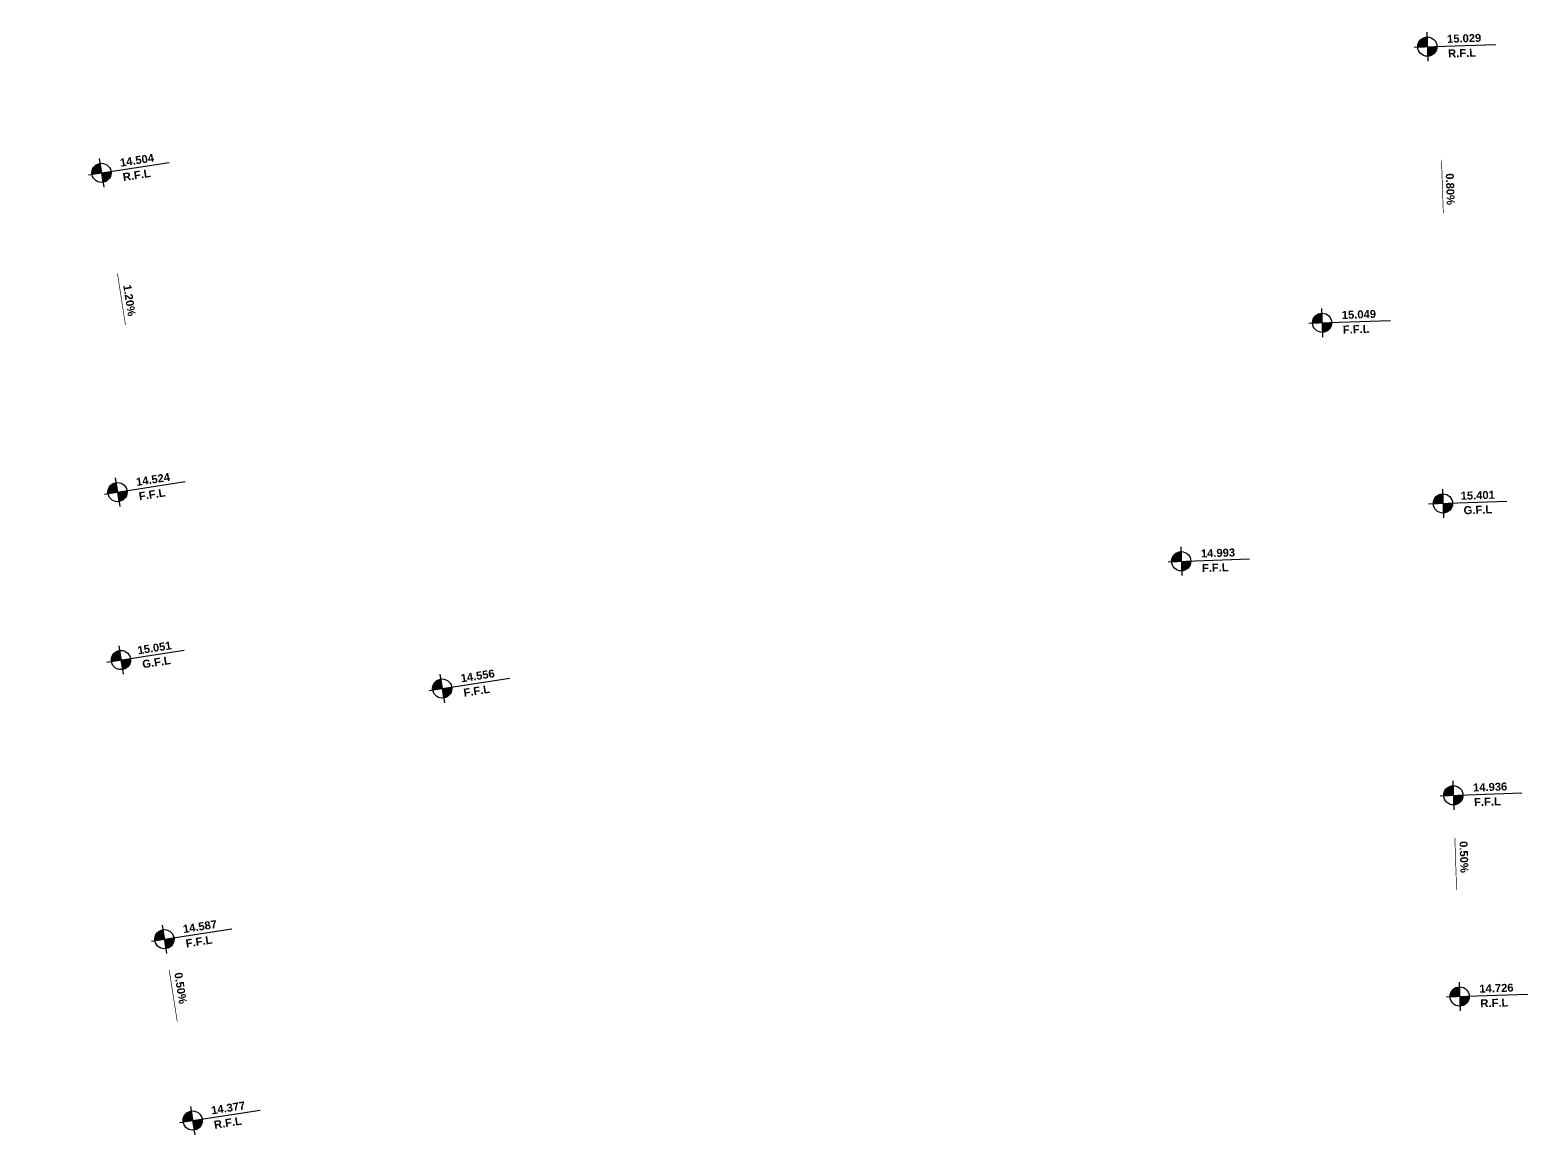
# Model space of a CAD drawing. Extents: x 406735 to 407516, y 2905844 to 2906372.
# Drawn here: x 407153.35 to 407200.19, y 2906337.68 to 2906372.28 of the extents above; entities that cross this region are included whole.
import ezdxf
from ezdxf.enums import TextEntityAlignment as Align

# ---------------------------------------------------------------- set-up
doc = ezdxf.new("R2010")
doc.units = 0
doc.layers.add('L-ANNO-TEXT', color=50, linetype='Continuous')
doc.styles.add('DIM-2_$0$DIM&GRADING 44$0$EN-SB', font='swissb.ttf')
pattern_1 = [(270, (1.740982, 29.860573), (0.01875, -2e-18), [])]
pattern_2 = [(270, (0.700978, 19.925416), (0.01875, -2e-18), [])]
pattern_3 = [(270, (2e-11, 5.891205), (0.01875, -2e-18), [])]
pattern_4 = [(270, (6e-11, 0.155495), (0.01875, -2e-18), [])]
pattern_5 = [(270, (0, 14.721613), (0.01875, -2e-18), [])]
pattern_6 = [(270, (9.780362, 12.299384), (0.01875, -2e-18), [])]
pattern_7 = [(270, (-5e-12, 30.261749), (0.01875, -2e-18), [])]
pattern_8 = [(270, (-3.579874, 21.749622), (0.01875, -2e-18), [])]
pattern_9 = [(270, (0.016092, 6.849622), (0.01875, -2e-18), [])]
pattern_10 = [(270, (-0.001665, 0.55916), (0.01875, -2e-18), [])]
pattern_11 = [(270, (0, 15.979406), (0.01875, -2e-18), [])]
pattern_12 = [(270, (-8.233908, 14.44981), (0.01875, -2e-18), [])]

# ---------------------------------------------------------------- blocks, each defined once
blk = doc.blocks.new('*U47')
h = blk.add_hatch()
h.set_pattern_fill('ANSI31', color=256, scale=0.15, angle=225, style=0)
h.set_pattern_definition(pattern_1)
edge = h.paths.add_edge_path()
edge.add_line((1.441, 29.861), (1.741, 29.861))
edge.add_line((1.741, 29.861), (1.741, 30.161))
edge.add_ellipse((1.741, 29.861), major_axis=(-0.212, -0.212), ratio=1, start_angle=225, end_angle=315)
h = blk.add_hatch()
h.set_pattern_fill('ANSI31', color=256, scale=0.15, angle=225, style=0)
h.set_pattern_definition(pattern_1)
edge = h.paths.add_edge_path()
edge.add_ellipse((1.741, 29.861), major_axis=(-0.212, -0.212), ratio=1, start_angle=45, end_angle=135)
edge.add_line((2.041, 29.861), (1.741, 29.861))
edge.add_line((1.741, 29.861), (1.741, 29.561))
h = blk.add_hatch()
h.set_pattern_fill('ANSI31', color=256, scale=0.15, angle=225, style=0)
h.set_pattern_definition(pattern_2)
edge = h.paths.add_edge_path()
edge.add_line((0.401, 19.925), (0.701, 19.925))
edge.add_line((0.701, 19.925), (0.701, 20.225))
edge.add_ellipse((0.701, 19.925), major_axis=(-0.212, -0.212), ratio=1, start_angle=225, end_angle=315)
h = blk.add_hatch()
h.set_pattern_fill('ANSI31', color=256, scale=0.15, angle=225, style=0)
h.set_pattern_definition(pattern_2)
edge = h.paths.add_edge_path()
edge.add_ellipse((0.701, 19.925), major_axis=(-0.212, -0.212), ratio=1, start_angle=45, end_angle=135)
edge.add_line((1.001, 19.925), (0.701, 19.925))
edge.add_line((0.701, 19.925), (0.701, 19.625))
h = blk.add_hatch()
h.set_pattern_fill('ANSI31', color=256, scale=0.15, angle=225, style=0)
h.set_pattern_definition(pattern_5)
edge = h.paths.add_edge_path()
edge.add_line((-0.3, 14.722), (0, 14.722))
edge.add_line((0, 14.722), (0, 15.022))
edge.add_ellipse((0, 14.722), major_axis=(-0.212, -0.212), ratio=1, start_angle=225, end_angle=315)
h = blk.add_hatch()
h.set_pattern_fill('ANSI31', color=256, scale=0.15, angle=225, style=0)
h.set_pattern_definition(pattern_5)
edge = h.paths.add_edge_path()
edge.add_ellipse((0, 14.722), major_axis=(-0.212, -0.212), ratio=1, start_angle=45, end_angle=135)
edge.add_line((0.3, 14.722), (0, 14.722))
edge.add_line((0, 14.722), (0, 14.422))
h = blk.add_hatch()
h.set_pattern_fill('ANSI31', color=256, scale=0.15, angle=225, style=0)
h.set_pattern_definition(pattern_6)
edge = h.paths.add_edge_path()
edge.add_line((9.48, 12.299), (9.78, 12.299))
edge.add_line((9.78, 12.299), (9.78, 12.599))
edge.add_ellipse((9.78, 12.299), major_axis=(-0.212, -0.212), ratio=1, start_angle=225, end_angle=315)
h = blk.add_hatch()
h.set_pattern_fill('ANSI31', color=256, scale=0.15, angle=225, style=0)
h.set_pattern_definition(pattern_6)
edge = h.paths.add_edge_path()
edge.add_ellipse((9.78, 12.299), major_axis=(-0.212, -0.212), ratio=1, start_angle=45, end_angle=135)
edge.add_line((10.08, 12.299), (9.78, 12.299))
edge.add_line((9.78, 12.299), (9.78, 11.999))
h = blk.add_hatch()
h.set_pattern_fill('ANSI31', color=256, scale=0.15, angle=225, style=0)
h.set_pattern_definition(pattern_3)
edge = h.paths.add_edge_path()
edge.add_line((-0.3, 5.891), (0, 5.891))
edge.add_line((0, 5.891), (0, 6.191))
edge.add_ellipse((0, 5.891), major_axis=(-0.212, -0.212), ratio=1, start_angle=225, end_angle=315)
h = blk.add_hatch()
h.set_pattern_fill('ANSI31', color=256, scale=0.15, angle=225, style=0)
h.set_pattern_definition(pattern_3)
edge = h.paths.add_edge_path()
edge.add_ellipse((0, 5.891), major_axis=(-0.212, -0.212), ratio=1, start_angle=45, end_angle=135)
edge.add_line((0.3, 5.891), (0, 5.891))
edge.add_line((0, 5.891), (0, 5.591))
h = blk.add_hatch()
h.set_pattern_fill('ANSI31', color=256, scale=0.15, angle=225, style=0)
h.set_pattern_definition(pattern_4)
edge = h.paths.add_edge_path()
edge.add_line((-0.3, 0.155), (0, 0.155))
edge.add_line((0, 0.155), (0, 0.455))
edge.add_ellipse((0, 0.155), major_axis=(-0.212, -0.212), ratio=1, start_angle=225, end_angle=315)
h = blk.add_hatch()
h.set_pattern_fill('ANSI31', color=256, scale=0.15, angle=225, style=0)
h.set_pattern_definition(pattern_4)
edge = h.paths.add_edge_path()
edge.add_ellipse((0, 0.155), major_axis=(-0.212, -0.212), ratio=1, start_angle=45, end_angle=135)
edge.add_line((0.3, 0.155), (0, 0.155))
edge.add_line((0, 0.155), (0, -0.145))
for p, q in [((1.741, 30.311, 0), (1.741, 29.411, 0)), ((1.328, 29.861, 0), (3.876, 29.861, 0)), ((0.701, 20.375, 0), (0.701, 19.475, 0)), ((0.288, 19.925, 0), (2.836, 19.925, 0)), ((0, 15.172, 0), (0, 14.272, 0)), ((-0.45, 14.722, 0), (1.995, 14.722, 0)), ((9.78, 12.749, 0), (9.78, 11.849, 0)), ((9.368, 12.299, 0), (11.915, 12.299, 0)), ((0, 6.341, 0), (0, 5.441, 0)), ((-0.413, 5.891, 0), (2.135, 5.891, 0)), ((0, 0.605, 0), (0, -0.295, 0)), ((-0.413, 0.155, 0), (2.135, 0.155, 0))]:
    blk.add_line(p, q)
at = {"elevation": 0}
for points in [[(1.75, 25.054, 0.02, 0.02, 0), (1.75, 26.341, 0.1, 0, 0), (1.75, 26.725, 0, 0, 0)], [(0, 4.914, 0.02, 0.02, 0), (0, 3.626, 0.1, 0, 0), (0, 3.242, 0, 0, 0)]]:
    blk.add_lwpolyline(points, format="xyseb", dxfattribs=at)
for centre in [(1.741, 29.861, 0), (0.701, 19.925, 0), (0, 14.722, 0), (9.78, 12.299, 0), (0, 5.891, 0), (0, 0.155, 0)]:
    blk.add_circle(centre, 0.3)
at = {"layer": 'L-ANNO-TEXT', "char_height": 0.25, "attachment_point": 1, "style": 'DIM-2_$0$DIM&GRADING 44$0$EN-SB'}
for s, insert in [('R.F.L', (2.38, 29.75)), ('F.F.L', (1.34, 19.814)), ('G.F.L', (0.639, 14.611)), ('F.F.L', (10.419, 12.188)), ('F.F.L', (0.639, 5.78)), ('R.F.L', (0.639, 0.044))]:
    blk.add_mtext_dynamic_manual_height_columns(s, width=0.67373, gutter_width=12.5, heights=[0], dxfattribs=dict(at, insert=insert))
at = {"layer": 'L-ANNO-TEXT', "style": 'DIM-2_$0$DIM&GRADING 44$0$EN-SB'}
for tag, p in [('L7', (2.363, 29.958, 0)), ('L6', (1.323, 20.022, 0)), ('SIDE-L', (10.403, 12.396, 0)), ('L2', (0.622, 5.988, 0)), ('L1', (0.622, 0.253, 0))]:
    blk.add_attdef(tag, p, '', height=0.25, rotation=360, dxfattribs=at)
for tag, p in [('L5', (1.869, 25.294, 0)), ('L3', (0.142, 3.808, 0))]:
    blk.add_attdef(tag, text='', height=0.25, rotation=270, dxfattribs=at).set_placement(p, align=Align.RIGHT)
at = {"layer": 'L-ANNO-TEXT', "style": 'DIM-2_$0$DIM&GRADING 44$0$EN-SB', "flags": 8}
blk.add_attdef('L4', (0.561, 14.814, 0), '', height=0.25, rotation=0, dxfattribs=at)
blk = doc.blocks.new('*U46')
h = blk.add_hatch()
h.set_pattern_fill('ANSI31', color=256, scale=0.15, angle=225, style=0)
h.set_pattern_definition(pattern_7)
edge = h.paths.add_edge_path()
edge.add_line((-0.3, 30.262), (0, 30.262))
edge.add_line((0, 30.262), (0, 30.562))
edge.add_ellipse((0, 30.262), major_axis=(-0.212, -0.212), ratio=1, start_angle=225, end_angle=315)
h = blk.add_hatch()
h.set_pattern_fill('ANSI31', color=256, scale=0.15, angle=225, style=0)
h.set_pattern_definition(pattern_7)
edge = h.paths.add_edge_path()
edge.add_ellipse((0, 30.262), major_axis=(-0.212, -0.212), ratio=1, start_angle=45, end_angle=135)
edge.add_line((0.3, 30.262), (0, 30.262))
edge.add_line((0, 30.262), (0, 29.962))
h = blk.add_hatch()
h.set_pattern_fill('ANSI31', color=256, scale=0.15, angle=225, style=0)
h.set_pattern_definition(pattern_8)
edge = h.paths.add_edge_path()
edge.add_line((-3.88, 21.75), (-3.58, 21.75))
edge.add_line((-3.58, 21.75), (-3.58, 22.05))
edge.add_ellipse((-3.58, 21.75), major_axis=(-0.212, -0.212), ratio=1, start_angle=225, end_angle=315)
h = blk.add_hatch()
h.set_pattern_fill('ANSI31', color=256, scale=0.15, angle=225, style=0)
h.set_pattern_definition(pattern_8)
edge = h.paths.add_edge_path()
edge.add_ellipse((-3.58, 21.75), major_axis=(-0.212, -0.212), ratio=1, start_angle=45, end_angle=135)
edge.add_line((-3.28, 21.75), (-3.58, 21.75))
edge.add_line((-3.58, 21.75), (-3.58, 21.45))
h = blk.add_hatch()
h.set_pattern_fill('ANSI31', color=256, scale=0.15, angle=225, style=0)
h.set_pattern_definition(pattern_11)
edge = h.paths.add_edge_path()
edge.add_line((-0.3, 15.979), (0, 15.979))
edge.add_line((0, 15.979), (0, 16.279))
edge.add_ellipse((0, 15.979), major_axis=(-0.212, -0.212), ratio=1, start_angle=225, end_angle=315)
h = blk.add_hatch()
h.set_pattern_fill('ANSI31', color=256, scale=0.15, angle=225, style=0)
h.set_pattern_definition(pattern_11)
edge = h.paths.add_edge_path()
edge.add_ellipse((0, 15.979), major_axis=(-0.212, -0.212), ratio=1, start_angle=45, end_angle=135)
edge.add_line((0.3, 15.979), (0, 15.979))
edge.add_line((0, 15.979), (0, 15.679))
h = blk.add_hatch()
h.set_pattern_fill('ANSI31', color=256, scale=0.15, angle=225, style=0)
h.set_pattern_definition(pattern_12)
edge = h.paths.add_edge_path()
edge.add_line((-8.534, 14.45), (-8.234, 14.45))
edge.add_line((-8.234, 14.45), (-8.234, 14.75))
edge.add_ellipse((-8.234, 14.45), major_axis=(-0.212, -0.212), ratio=1, start_angle=225, end_angle=315)
h = blk.add_hatch()
h.set_pattern_fill('ANSI31', color=256, scale=0.15, angle=225, style=0)
h.set_pattern_definition(pattern_12)
edge = h.paths.add_edge_path()
edge.add_ellipse((-8.234, 14.45), major_axis=(-0.212, -0.212), ratio=1, start_angle=45, end_angle=135)
edge.add_line((-7.934, 14.45), (-8.234, 14.45))
edge.add_line((-8.234, 14.45), (-8.234, 14.15))
h = blk.add_hatch()
h.set_pattern_fill('ANSI31', color=256, scale=0.15, angle=225, style=0)
h.set_pattern_definition(pattern_9)
edge = h.paths.add_edge_path()
edge.add_line((-0.284, 6.85), (0.016, 6.85))
edge.add_line((0.016, 6.85), (0.016, 7.15))
edge.add_ellipse((0.016, 6.85), major_axis=(-0.212, -0.212), ratio=1, start_angle=225, end_angle=315)
h = blk.add_hatch()
h.set_pattern_fill('ANSI31', color=256, scale=0.15, angle=225, style=0)
h.set_pattern_definition(pattern_9)
edge = h.paths.add_edge_path()
edge.add_ellipse((0.016, 6.85), major_axis=(-0.212, -0.212), ratio=1, start_angle=45, end_angle=135)
edge.add_line((0.316, 6.85), (0.016, 6.85))
edge.add_line((0.016, 6.85), (0.016, 6.55))
h = blk.add_hatch()
h.set_pattern_fill('ANSI31', color=256, scale=0.15, angle=225, style=0)
h.set_pattern_definition(pattern_10)
edge = h.paths.add_edge_path()
edge.add_line((-0.302, 0.559), (-0.002, 0.559))
edge.add_line((-0.002, 0.559), (-0.002, 0.859))
edge.add_ellipse((-0.002, 0.559), major_axis=(-0.212, -0.212), ratio=1, start_angle=225, end_angle=315)
h = blk.add_hatch()
h.set_pattern_fill('ANSI31', color=256, scale=0.15, angle=225, style=0)
h.set_pattern_definition(pattern_10)
edge = h.paths.add_edge_path()
edge.add_ellipse((-0.002, 0.559), major_axis=(-0.212, -0.212), ratio=1, start_angle=45, end_angle=135)
edge.add_line((0.298, 0.559), (-0.002, 0.559))
edge.add_line((-0.002, 0.559), (-0.002, 0.259))
for p, q in [((0, 30.712, 0), (0, 29.812, 0)), ((-0.413, 30.262, 0), (2.135, 30.262, 0)), ((-3.58, 22.2, 0), (-3.58, 21.3, 0)), ((-3.992, 21.75, 0), (-1.445, 21.75, 0)), ((0, 16.429, 0), (0, 15.529, 0)), ((-0.45, 15.979, 0), (1.995, 15.979, 0)), ((-8.234, 14.9, 0), (-8.234, 14, 0)), ((-8.646, 14.45, 0), (-6.099, 14.45, 0)), ((0.016, 7.3, 0), (0.016, 6.4, 0)), ((-0.396, 6.85, 0), (2.151, 6.85, 0)), ((-0.002, 1.009, 0), (-0.002, 0.109, 0)), ((-0.414, 0.559, 0), (2.133, 0.559, 0))]:
    blk.add_line(p, q)
at = {"elevation": 0}
for points in [[(0.32, 25.054, 0.02, 0.02, 0), (0.32, 26.341, 0.1, 0, 0), (0.32, 26.725, 0, 0, 0)], [(0.016, 5.523, 0.02, 0.02, 0), (0.016, 4.236, 0.1, 0, 0), (0.016, 3.851, 0, 0, 0)]]:
    blk.add_lwpolyline(points, format="xyseb", dxfattribs=at)
for centre in [(0, 30.262, 0), (-3.58, 21.75, 0), (0, 15.979, 0), (-8.234, 14.45, 0), (0.016, 6.85, 0), (-0.002, 0.559, 0)]:
    blk.add_circle(centre, 0.3)
at = {"layer": 'L-ANNO-TEXT', "char_height": 0.25, "attachment_point": 1, "style": 'DIM-2_$0$DIM&GRADING 44$0$EN-SB'}
for s, insert in [('R.F.L', (0.639, 30.151)), ('F.F.L', (-2.941, 21.639)), ('G.F.L', (0.639, 15.868)), ('F.F.L', (-7.595, 14.339)), ('F.F.L', (0.655, 6.739)), ('R.F.L', (0.637, 0.448))]:
    blk.add_mtext_dynamic_manual_height_columns(s, width=0.67373, gutter_width=12.5, heights=[0], dxfattribs=dict(at, insert=insert))
at = {"layer": 'L-ANNO-TEXT', "style": 'DIM-2_$0$DIM&GRADING 44$0$EN-SB'}
for tag, p in [('L7', (0.622, 30.359, 0)), ('L6', (-2.958, 21.847, 0)), ('SIDE-L', (-7.612, 14.547, 0)), ('L2', (0.638, 6.947, 0)), ('L1', (0.621, 0.656, 0))]:
    blk.add_attdef(tag, p, '', height=0.25, rotation=360, dxfattribs=at)
for tag, p in [('L5', (0.439, 25.294, 0)), ('L3', (0.158, 4.417, 0))]:
    blk.add_attdef(tag, text='', height=0.25, rotation=270, dxfattribs=at).set_placement(p, align=Align.RIGHT)
at = {"layer": 'L-ANNO-TEXT', "style": 'DIM-2_$0$DIM&GRADING 44$0$EN-SB', "flags": 8}
blk.add_attdef('L4', (0.561, 16.072, 0), '', height=0.25, rotation=0, dxfattribs=at)

msp = doc.modelspace()

# ---------------------------------------------------------------- block references
at = {"extrusion": (8.48079e-08, -9.53952e-08, 1)}
ref = msp.add_blockref('*U46', (407198.041, 2906341.514, -0.243), dxfattribs=dict(at, rotation=1.949055428889765))
ref.add_attrib('SIDE-L', '14.993', (407189.939, 2906355.793, -0.243), dxfattribs={"layer": 'L-ANNO-TEXT', "extrusion": (8.48079e-08, -9.53952e-08, 1), "height": 0.25, "rotation": 1.9491, "style": 'DIM-2_$0$DIM&GRADING 44$0$EN-SB'})
ref.add_attrib('L5', '0.80%', dxfattribs={"layer": 'L-ANNO-TEXT', "extrusion": (8.48079e-08, -9.53952e-08, 1), "height": 0.25, "rotation": 271.9491, "style": 'DIM-2_$0$DIM&GRADING 44$0$EN-SB', "flags": 8}).set_placement((407197.619, 2906366.808, -0.243), align=Align.RIGHT)
ref.add_attrib('L1', '14.726', (407198.639, 2906342.191, -0.243), dxfattribs={"layer": 'L-ANNO-TEXT', "extrusion": (8.48079e-08, -9.53952e-08, 1), "height": 0.25, "rotation": 1.9491, "style": 'DIM-2_$0$DIM&GRADING 44$0$EN-SB'})
ref.add_attrib('L2', '14.936', (407198.443, 2906348.478, -0.243), dxfattribs={"layer": 'L-ANNO-TEXT', "extrusion": (8.48079e-08, -9.53952e-08, 1), "height": 0.25, "rotation": 1.9491, "style": 'DIM-2_$0$DIM&GRADING 44$0$EN-SB'})
ref.add_attrib('L4', '15.401', (407198.055, 2906357.595, -0.243), dxfattribs={"layer": 'L-ANNO-TEXT', "extrusion": (8.48079e-08, -9.53952e-08, 1), "height": 0.25, "rotation": 1.9491, "style": 'DIM-2_$0$DIM&GRADING 44$0$EN-SB'})
ref.add_attrib('L3', '0.50%', dxfattribs={"layer": 'L-ANNO-TEXT', "extrusion": (8.48079e-08, -9.53952e-08, 1), "height": 0.25, "rotation": 271.9491, "style": 'DIM-2_$0$DIM&GRADING 44$0$EN-SB'}).set_placement((407198.048, 2906345.934, -0.243), align=Align.RIGHT)
ref.add_attrib('L6', '15.049', (407194.342, 2906363.247, -0.243), dxfattribs={"layer": 'L-ANNO-TEXT', "extrusion": (8.48079e-08, -9.53952e-08, 1), "height": 0.25, "rotation": 1.9491, "style": 'DIM-2_$0$DIM&GRADING 44$0$EN-SB'})
ref.add_attrib('L7', '15.029', (407197.63, 2906371.876, -0.243), dxfattribs={"layer": 'L-ANNO-TEXT', "extrusion": (8.48079e-08, -9.53952e-08, 1), "height": 0.25, "rotation": 1.9491, "style": 'DIM-2_$0$DIM&GRADING 44$0$EN-SB'})
ref = msp.add_blockref('*U47', (407158.458, 2906338.041, 0), dxfattribs=dict(rotation=8.847146407024187))
ref.add_attrib('SIDE-L', '14.556', (407166.83, 2906351.89, 0), dxfattribs={"layer": 'L-ANNO-TEXT', "height": 0.25, "rotation": 8.8471, "style": 'DIM-2_$0$DIM&GRADING 44$0$EN-SB'})
ref.add_attrib('L5', '1.20%', dxfattribs={"layer": 'L-ANNO-TEXT', "height": 0.25, "rotation": 278.8471, "style": 'DIM-2_$0$DIM&GRADING 44$0$EN-SB', "flags": 8}).set_placement((407156.414, 2906363.321, 0), align=Align.RIGHT)
ref.add_attrib('L1', '14.377', (407159.034, 2906338.386, 0), dxfattribs={"layer": 'L-ANNO-TEXT', "height": 0.25, "rotation": 8.8471, "style": 'DIM-2_$0$DIM&GRADING 44$0$EN-SB'})
ref.add_attrib('L2', '14.587', (407158.152, 2906344.053, 0), dxfattribs={"layer": 'L-ANNO-TEXT', "height": 0.25, "rotation": 8.8471, "style": 'DIM-2_$0$DIM&GRADING 44$0$EN-SB'})
ref.add_attrib('L4', '15.051', (407156.733, 2906352.765, 0), dxfattribs={"layer": 'L-ANNO-TEXT', "height": 0.25, "rotation": 8.8471, "style": 'DIM-2_$0$DIM&GRADING 44$0$EN-SB'})
ref.add_attrib('L3', '0.50%', dxfattribs={"layer": 'L-ANNO-TEXT', "height": 0.25, "rotation": 278.8471, "style": 'DIM-2_$0$DIM&GRADING 44$0$EN-SB'}).set_placement((407158.012, 2906341.825, 0), align=Align.RIGHT)
ref.add_attrib('L6', '14.524', (407156.686, 2906358.028, 0), dxfattribs={"layer": 'L-ANNO-TEXT', "height": 0.25, "rotation": 8.8471, "style": 'DIM-2_$0$DIM&GRADING 44$0$EN-SB'})
ref.add_attrib('L7', '14.504', (407156.185, 2906368.005, 0), dxfattribs={"layer": 'L-ANNO-TEXT', "height": 0.25, "rotation": 8.8471, "style": 'DIM-2_$0$DIM&GRADING 44$0$EN-SB'})

doc.saveas('drawing.dxf')
